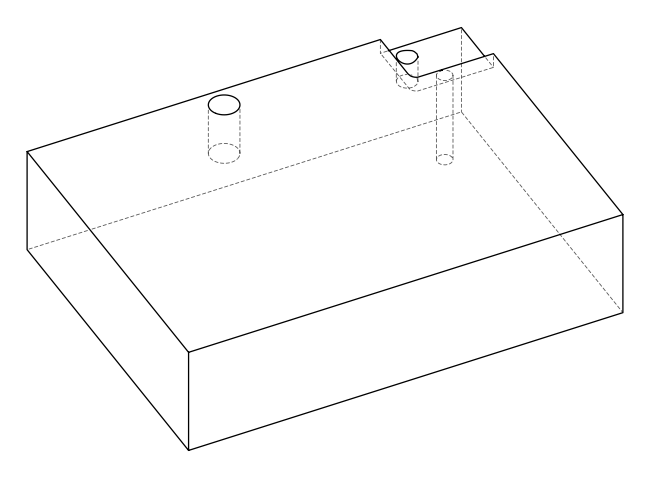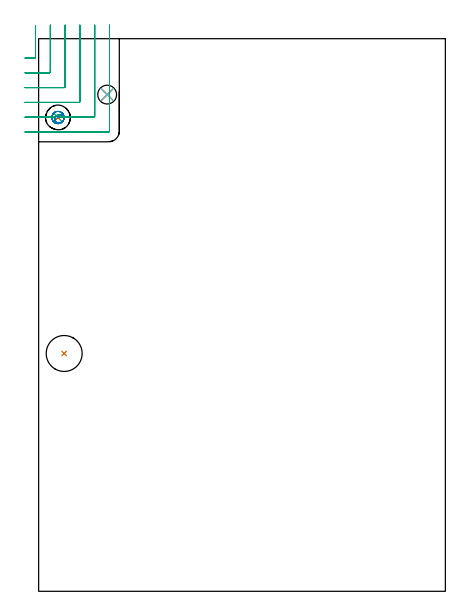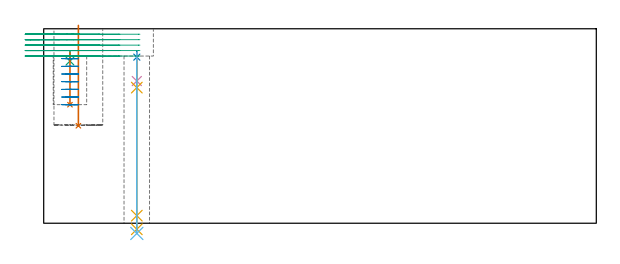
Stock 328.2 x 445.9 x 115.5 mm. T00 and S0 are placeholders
(PLAN: 9 operations, 7 tool changes, 9.5 min)
(1 INDEXABLE_INSERT_DRILL_BLIND_HOLE_FROM_SOLID | STEP1POCKET | NXT0302_029 | 0.24 min | 37786 mm3)
(2 SPOT_DRILL | STEP1HOLE | NXT0321_9005460120000 | 0.03 min | 1741 mm3)
(3 SPOT_DRILL_1 | STEP1POCKET_1 | NXT0321_9005460120000 | 0.05 min | 2011 mm3)
(4 DRILL_BLIND_HOLE_INTO_CENTER | STEP1HOLE | UGT0301_494 | 0.07 min | 1021 mm3)
(5 GUN_DRILL_THROUGH_HOLE | STEP1HOLE | UGT0307_006 | 0.51 min | 5448 mm3)
(6 DRILL_TO_ENLARGE_THROUGH_HOLE | STEP1HOLE | UGT0301_282 | 0.43 min | 12693 mm3)
(7 DRILL_BLIND_HOLE_INTO_CENTER_1 | STEP1POCKET_1 | NXT0301_128 | 0.13 min | 2953 mm3)
(8 MILL_ROUGH_BLIND_HOLE_CONTOUR | STEP1POCKET_1 | NXT0201_013 | Spiral | 1.63 min | 9047 mm3)
(9 MILL_CORNER_NOTCH_RECTANGULAR | CORNER_NOTCH_RECTANGULAR | UGT0201_134 | Follow Part, ap 3.975, ae 75% | 6.36 min | 79520 mm3)
(TOOL NXT0302_029 | Index. Insert Drill 29mm [880-D2900L32-05] | D29 PA176 FL145 Z2)
(TOOL NXT0321_9005460120000 | NC Spot Drill, 142deg, 12mm, Carbide, Uncoated | D12 PA142 FL30 Z2)
(TOOL UGT0301_494 | Carbide Drill 9.9 mm | D9.9 PA118 FL87 Z2)
(TOOL UGT0307_006 | Gun Drill 9 mm | D9 PA130 FL24 Z1)
(TOOL UGT0301_282 | Twist Drill 15.2 mm | D15.2 PA118 FL120 Z2)
(TOOL NXT0301_128 | Carbide Drill 12mm [861.1-1200-036A1-GP GC34] | D12 PA150 FL37.4 Z2)
(TOOL NXT0201_013 | ENDMILL 10mm | D10 FL30 Z4)
(TOOL UGT0201_134 | Carbide End Mill 15.9 | D15.9 FL30 Z4)
(OP 1 INDEXABLE_INSERT_DRILL_BLIND_HOLE_FROM_SOLID)
G17 G21 G94 G90
T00 M6
G54
G17 G0 G90 X20.6 Y191.9 S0 M3
G43 Z125.5 H1
G94 G81 G98 Z57.9 F250. R117.5
G80
M5
M2
(OP 2 SPOT_DRILL)
G17 G21 G94 G90
T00 M6
G54
G17 G0 G90 X55.3 Y400.8 S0 M3
G43 Z125.5 H0
G94 G81 G98 Z98.646 F250. R102.3
G80
M5
M2
(OP 3 SPOT_DRILL_1)
G17 G21 G94 G90
T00 M6
G54
G17 G0 G90 X15.6 Y382.3 S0 M3
G43 Z125.5 H0
G94 G81 G98 Z96.3 F250. R102.3
G80
M5
M2
(OP 4 DRILL_BLIND_HOLE_INTO_CENTER)
G17 G21 G94 G90
T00 M6
G54
G17 G0 G90 X55.3 Y400.8 S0 M3
G43 Z125.5 H0
G94 G81 G98 Z84.45 F250. R101.3
G80
M5
M2
(OP 5 GUN_DRILL_THROUGH_HOLE)
G17 G21 G94 G90
T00 M6
G54
G17 G0 G90 X55.3 Y400.8 M8
G43 Z125.5 H0
Z96.844
S716 M3
G94 G1 Z80.555 F125. M26
G4 X.084
Z4.5 F250.
G4 X.084
Z-3.598 F125.
G4 X.084
M5
M9
G0 Z96.844
Z125.5
M2
(OP 6 DRILL_TO_ENLARGE_THROUGH_HOLE)
G17 G21 G94 G90
T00 M6
G54
G17 G0 G90 X55.3 Y400.8 S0 M3
G43 Z125.5 H0
G94 G73 G98 Z-6.067 F250. Q15.052 R101.3
G80
M5
M2
(OP 7 DRILL_BLIND_HOLE_INTO_CENTER_1)
G17 G21 G94 G90
T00 M6
G54
G17 G0 G90 X15.6 Y382.3 S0 M3
G43 Z125.5 H1
G94 G81 G98 Z70.4 F250. R101.3
G80
M5
M2
(OP 8 MILL_ROUGH_BLIND_HOLE_CONTOUR)
G17 G21 G94 G90
T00 M6
G54
G17 G0 G90 X15.6 Y382.3 S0 M3
G43 Z125.5 H0
Z97.743
G94 G3 X15.628 Y384.084 R0.892 F250.
X13.126 Y382.378 R2.57
X16.051 Y377.99 R3.288
X20.54 Y381.989 R4.274
X15.911 Y387.24 R4.95
X20.54 Y381.989 R-4.95
X18.226 Y384.615 R2.475
X15.6 Y382.3 R2.475
G0 Z93.186
G3 X15.628 Y384.084 R0.892
X13.126 Y382.378 R2.57
X16.051 Y377.99 R3.288
X20.54 Y381.989 R4.274
X15.911 Y387.24 R4.95
X20.54 Y381.989 R-4.95
X18.226 Y384.615 R2.475
X15.6 Y382.3 R2.475
G0 Z88.629
G3 X15.628 Y384.084 R0.892
X13.126 Y382.378 R2.57
X16.051 Y377.99 R3.288
X20.54 Y381.989 R4.274
X15.911 Y387.24 R4.95
X20.54 Y381.989 R-4.95
X18.226 Y384.615 R2.475
X15.6 Y382.3 R2.475
G0 Z84.071
G3 X15.628 Y384.084 R0.892
X13.126 Y382.378 R2.57
X16.051 Y377.99 R3.288
X20.54 Y381.989 R4.274
X15.911 Y387.24 R4.95
X20.54 Y381.989 R-4.95
X18.226 Y384.615 R2.475
X15.6 Y382.3 R2.475
G0 Z79.514
G3 X15.628 Y384.084 R0.892
X13.126 Y382.378 R2.57
X16.051 Y377.99 R3.288
X20.54 Y381.989 R4.274
X15.911 Y387.24 R4.95
X20.54 Y381.989 R-4.95
X18.226 Y384.615 R2.475
X15.6 Y382.3 R2.475
G0 Z74.957
G3 X15.628 Y384.084 R0.892
X13.126 Y382.378 R2.57
X16.051 Y377.99 R3.288
X20.54 Y381.989 R4.274
X15.911 Y387.24 R4.95
X20.54 Y381.989 R-4.95
X18.226 Y384.615 R2.475
X15.6 Y382.3 R2.475
G0 Z70.4
G3 X15.628 Y384.084 R0.892
X13.126 Y382.378 R2.57
X16.051 Y377.99 R3.288
X20.54 Y381.989 R4.274
X15.911 Y387.24 R4.95
X20.54 Y381.989 R-4.95
X18.226 Y384.615 R2.475
X15.6 Y382.3 R2.475
G0 Z125.5
M5
M2
(OP 9 MILL_CORNER_NOTCH_RECTANGULAR)
G17 G21 G94 G90
T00 M6
G54
G17 G0 G90 X-10.95 Y430.275 S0 M3
G43 Z125.5 H0
Z112.26
G94 G1 X-7.95 F250.
X-3.265 F500.
G3 X-2.475 Y431.065 R0.795
G1 Y453.455
Y456.455 F250.
G0 Z125.5
X-10.95 Y418.35
Z112.26
G1 X-7.95
X8.66 F500.
G3 X9.45 Y419.14 R0.795
G1 Y453.85
Y456.85 F250.
G0 Z125.5
X-10.95 Y406.425
Z112.26
G1 X-7.95
X20.585 F500.
G3 X21.375 Y407.215 R0.795
G1 Y453.85
Y456.85 F250.
G0 Z125.5
X-10.95 Y394.5
Z112.26
G1 X-7.95
X32.51 F500.
G3 X33.3 Y395.29 R0.795
G1 Y453.85
Y456.85 F250.
G0 Z125.5
X-10.95 Y382.575
Z112.26
G1 X-7.95
X13.632 F500.
X13.672 Y382.802
X13.689 Y382.869
X13.781 Y383.093
X13.871 Y383.293
X13.968 Y383.432
X14.103 Y383.619
G2 X16.603 Y384.025 R2.001
G1 X16.726 Y383.941
G2 X17.429 Y383.094 R2.231
G1 X17.457 Y383.031
X17.564 Y382.651
X17.571 Y382.615
X17.575 Y382.575
X44.434
G3 X45.225 Y383.366 R0.795
G1 Y453.85
Y456.85 F250.
G0 Z125.5
X-10.95 Y370.65
Z112.26
G1 X-7.95
X56.359 F500.
G3 X57.15 Y371.441 R0.795
G1 Y453.85
Y456.85 F250.
G0 Z125.5
X-10.95 Y430.275
Z109.02
G1 X-7.95
X-3.265 F500.
G3 X-2.475 Y431.065 R0.795
G1 Y453.455
Y456.455 F250.
G0 Z125.5
X-10.95 Y418.35
Z109.02
G1 X-7.95
X8.66 F500.
G3 X9.45 Y419.14 R0.795
G1 Y453.85
Y456.85 F250.
G0 Z125.5
X-10.95 Y406.425
Z109.02
G1 X-7.95
X20.585 F500.
G3 X21.375 Y407.215 R0.795
G1 Y453.85
Y456.85 F250.
G0 Z125.5
X-10.95 Y394.5
Z109.02
G1 X-7.95
X32.51 F500.
G3 X33.3 Y395.29 R0.795
G1 Y453.85
Y456.85 F250.
G0 Z125.5
X-10.95 Y382.575
Z109.02
G1 X-7.95
X13.632 F500.
X13.672 Y382.798
X13.69 Y382.872
X13.781 Y383.093
X13.871 Y383.293
X13.968 Y383.432
X14.103 Y383.619
G2 X16.603 Y384.025 R2.001
X17.457 Y383.031 R2.231
G1 X17.564 Y382.651
X17.571 Y382.615
X17.575 Y382.575
X44.434
G3 X45.225 Y383.366 R0.795
G1 Y453.85
Y456.85 F250.
G0 Z125.5
X-10.95 Y370.65
Z109.02
G1 X-7.95
X56.359 F500.
G3 X57.15 Y371.441 R0.795
G1 Y453.85
Y456.85 F250.
G0 Z125.5
X-10.95 Y430.275
Z105.78
G1 X-7.95
X-3.265 F500.
G3 X-2.475 Y431.065 R0.795
G1 Y453.455
Y456.455 F250.
G0 Z125.5
X-10.95 Y418.35
Z105.78
G1 X-7.95
X8.66 F500.
G3 X9.45 Y419.14 R0.795
G1 Y453.85
Y456.85 F250.
G0 Z125.5
X-10.95 Y406.425
Z105.78
G1 X-7.95
X20.585 F500.
G3 X21.375 Y407.215 R0.795
G1 Y453.85
Y456.85 F250.
G0 Z125.5
X-10.95 Y394.5
Z105.78
G1 X-7.95
X32.51 F500.
G3 X33.3 Y395.29 R0.795
G1 Y453.85
Y456.85 F250.
G0 Z125.5
X-10.95 Y382.575
Z105.78
G1 X-7.95
X13.632 F500.
X13.672 Y382.798
X13.69 Y382.873
X13.78 Y383.092
X13.871 Y383.293
X13.968 Y383.432
X14.103 Y383.619
G2 X16.603 Y384.025 R2.001
X17.457 Y383.031 R2.231
G1 X17.564 Y382.651
X17.571 Y382.615
X17.575 Y382.575
X44.434
G3 X45.225 Y383.366 R0.795
G1 Y453.85
Y456.85 F250.
G0 Z125.5
X-10.95 Y370.65
Z105.78
G1 X-7.95
X56.359 F500.
G3 X57.15 Y371.441 R0.795
G1 Y453.85
Y456.85 F250.
G0 Z125.5
X-10.95 Y430.275
Z102.54
G1 X-7.95
X-3.265 F500.
G3 X-2.475 Y431.065 R0.795
G1 Y453.455
Y456.455 F250.
G0 Z125.5
X-10.95 Y418.35
Z102.54
G1 X-7.95
X8.66 F500.
G3 X9.45 Y419.14 R0.795
G1 Y453.85
Y456.85 F250.
G0 Z125.5
X-10.95 Y406.425
Z102.54
G1 X-7.95
X20.585 F500.
G3 X21.375 Y407.215 R0.795
G1 Y453.85
Y456.85 F250.
G0 Z125.5
X-10.95 Y394.5
Z102.54
G1 X-7.95
X32.51 F500.
G3 X33.3 Y395.29 R0.795
G1 Y453.85
Y456.85 F250.
G0 Z125.5
X-10.95 Y382.575
Z102.54
G1 X-7.95
X13.632 F500.
X13.672 Y382.799
X13.69 Y382.871
X13.78 Y383.093
X13.871 Y383.293
X13.968 Y383.432
G2 X16.87 Y383.827 R1.971
G1 X16.929 Y383.775
X17.112 Y383.583
X17.154 Y383.533
G2 X17.304 Y383.322 R2.231
G1 X17.457 Y383.031
X17.564 Y382.651
X17.571 Y382.615
X17.575 Y382.575
X44.434
G3 X45.225 Y383.366 R0.795
G1 Y453.85
Y456.85 F250.
G0 Z125.5
X-10.95 Y370.65
Z102.54
G1 X-7.95
X56.359 F500.
G3 X57.15 Y371.441 R0.795
G1 Y453.85
Y456.85 F250.
G0 Z125.5
X-10.95 Y430.275
Z99.3
G1 X-7.95
X-3.265 F500.
G3 X-2.475 Y431.065 R0.795
G1 Y453.455
Y456.455 F250.
G0 Z125.5
X-10.95 Y418.35
Z99.3
G1 X-7.95
X8.66 F500.
G3 X9.45 Y419.14 R0.795
G1 Y453.85
Y456.85 F250.
G0 Z125.5
X-10.95 Y406.425
Z99.3
G1 X-7.95
X20.585 F500.
G3 X21.375 Y407.215 R0.795
G1 Y453.85
Y456.85 F250.
G0 Z125.5
X-10.95 Y394.5
Z99.3
G1 X-7.95
X32.51 F500.
G3 X33.3 Y395.29 R0.795
G1 Y453.85
Y456.85 F250.
G0 Z125.5
X-10.95 Y382.575
Z99.3
G1 X-7.95
X13.632 F500.
X13.672 Y382.801
X13.689 Y382.87
X13.781 Y383.093
X13.871 Y383.293
X13.968 Y383.432
G2 X16.841 Y383.848 R1.968
G1 X16.946 Y383.756
X17.112 Y383.583
X17.156 Y383.53
G2 X17.301 Y383.327 R2.178
G1 X17.457 Y383.031
X17.564 Y382.651
X17.571 Y382.615
X17.575 Y382.575
X44.434
G3 X45.225 Y383.366 R0.795
G1 Y453.85
Y456.85 F250.
G0 Z125.5
X-10.95 Y370.65
Z99.3
G1 X-7.95
X56.359 F500.
G3 X57.15 Y371.441 R0.795
G1 Y453.85
Y456.85 F250.
G0 Z125.5
M5
M2
